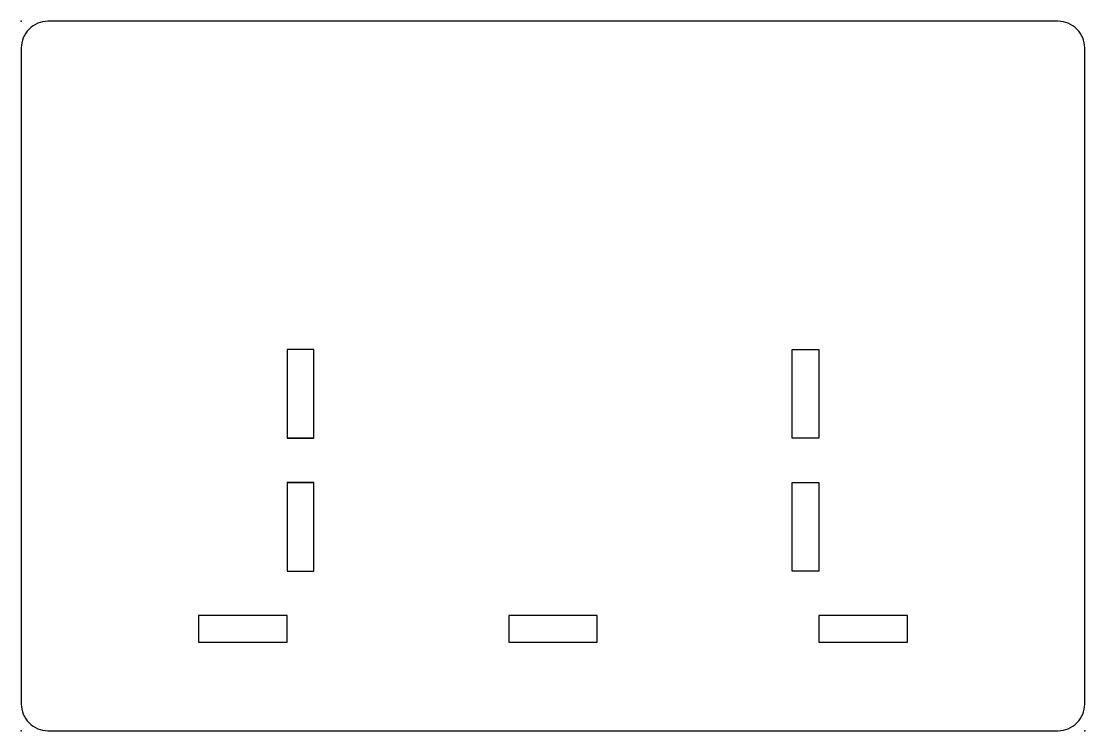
# Model space of a CAD drawing. Header units: millimetres. Extents: x 0 to 120, y 0 to 80.
import ezdxf

# ---------------------------------------------------------------- set-up
doc = ezdxf.new("R2010")
doc.units = ezdxf.units.MM
doc.layers.get('0').update_dxf_attribs({"linetype": 'CONTINUOUS'})

msp = doc.modelspace()

# ---------------------------------------------------------------- linework, layer by layer
for p, q in [((33, 33), (30, 33)), ((30, 28), (33, 28)), ((20, 10), (30, 10)), ((55, 10), (65, 10)), ((90, 10), (100, 10))]:
    msp.add_line(p, q)
msp.add_lwpolyline([(3, 0), (117, 0, 0.414214), (120, 3), (120, 77, 0.414214), (117, 80), (3, 80, 0.414214), (0, 77), (0, 3, 0.414214)], format="xyb", close=True)
for points in [[(30, 33), (33, 33), (33, 43), (30, 43)], [(90, 33), (87, 33), (87, 43), (90, 43)], [(30, 18), (33, 18), (33, 28), (30, 28)], [(90, 18), (87, 18), (87, 28), (90, 28)], [(20, 10), (30, 10), (30, 13), (20, 13)], [(55, 10), (65, 10), (65, 13), (55, 13)], [(90, 10), (100, 10), (100, 13), (90, 13)]]:
    msp.add_lwpolyline(points, close=True)
for p in [(0, 80), (0, 0), (0, 0), (120, 0)]:
    msp.add_point(p)

doc.saveas('drawing.dxf')
